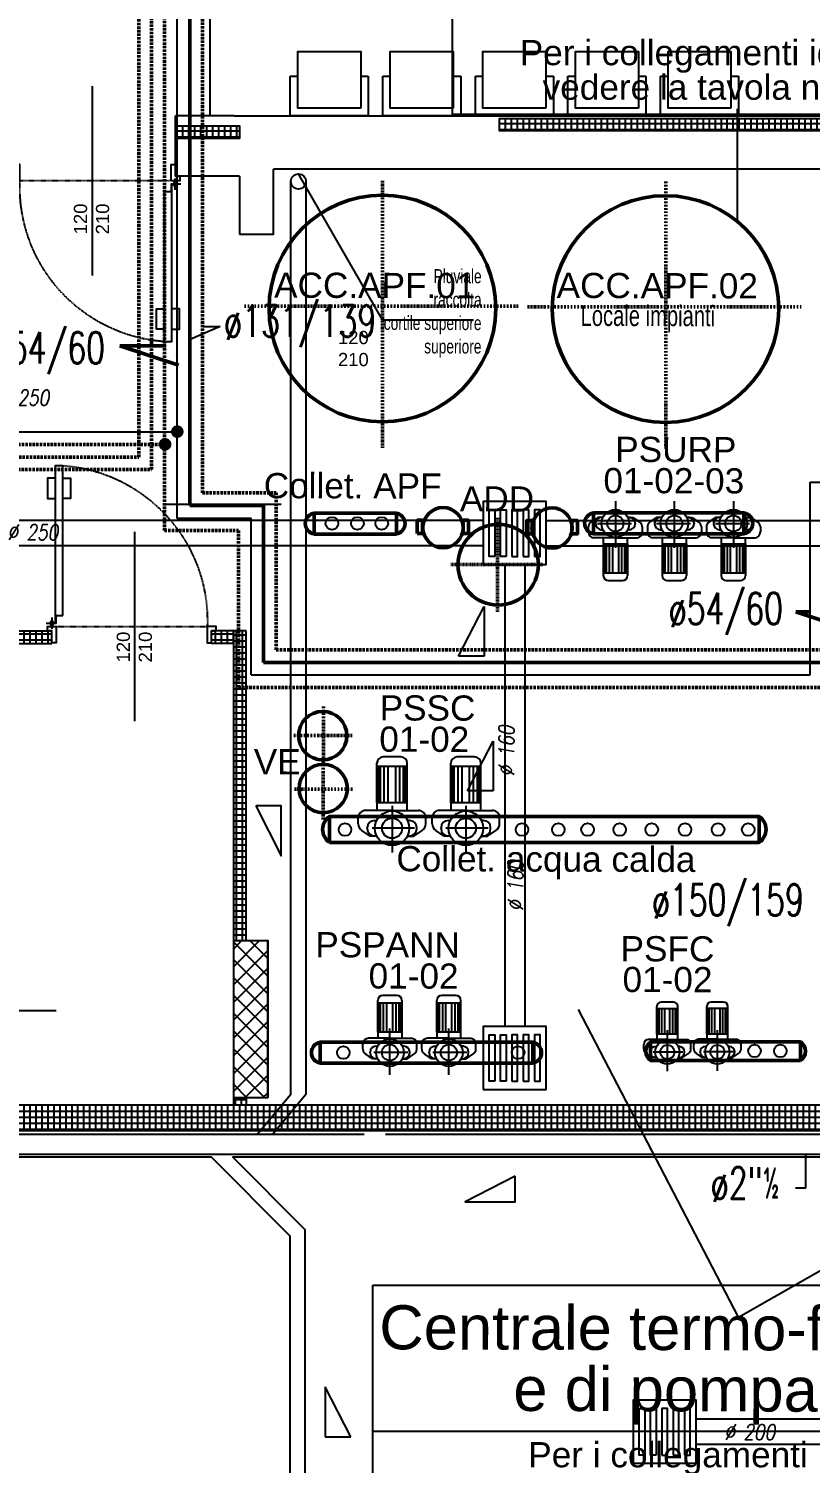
# Model space of a CAD drawing. Header units: millimetres. Extents: x -3782782348 to 131293, y -36553 to 57271.
# Drawn here: x 91542 to 92163, y 37061 to 38200 of the extents above; entities that cross this region are included whole.
import ezdxf

# ---------------------------------------------------------------- set-up
doc = ezdxf.new("R2010")
doc.units = ezdxf.units.MM
doc.header["$LTSCALE"] = 0.01
for name, pattern in [('ACAD_ISO02W100', [15, 12, -3]), ('CONTINOUS', [0]), ('DASHDOT', [25.4, 12.7, -6.35, 0, -6.35]), ('HIDDEN2', [4.7625, 3.175, -1.5875]), ('TRATTEGGIATA', [19.05, 12.7, -6.35])]:
    doc.linetypes.add(name, pattern=pattern)
for name, color, linetype in [('ESTRAZ', 2, 'Continuous'), ('IMP. IDRICO SANITARIO', 7, 'Continuous'), ('IMPIANTO', 7, 'Continuous'), ('X_LINEE SCARICO', 30, 'Continuous'), ('X_MURI', 8, 'Continuous'), ('X_quote serramenti interni', 251, 'CONTINOUS'), ('X_TESTI', 253, 'Continuous')]:
    doc.layers.add(name, color=color, linetype=linetype)
doc.layers.add('tubi_uta', color=253, linetype='Continuous', lineweight=50)
doc.styles.add('ARIAL', font='arial.ttf')
doc.styles.add('Max1', font='arial.ttf', dxfattribs={"height": 12})
doc.styles.add('nomi', font='arial.ttf')
doc.styles.add('QUOTE', font='simplex.shx', dxfattribs={"width": 0.7})
doc.styles.add('ROMANS', font='romans')
doc.styles.add('testo indicazioni', font='romans.shx', dxfattribs={"width": 0.8, "oblique": 10, "height": 17.5})

# ---------------------------------------------------------------- blocks, each defined once
blk = doc.blocks.new('porta 120 metallica')
blk.add_line((66, 71.6), (66, -78.7))
at = {"linetype": 'ByBlock'}
for p, q in [((-4.4, -6.2), (3.4, -6.2)), ((0.1, -10.8), (0.1, -1.7))]:
    blk.add_line(p, q, dxfattribs=at)
at = {"color": 5, "linetype": 'HIDDEN2'}
blk.add_line((3.5, -3.5), (123.5, -3.5), dxfattribs=at)
at = {"linetype": 'ByBlock'}
for points in [[(-3.5, 0), (-3.5, -3.5), (3.5, -3.5), (3.5, 9.5), (0, 9.5), (0, 0)], [(123.5, -3.5), (123.5, 9.5), (127, 9.5), (127, 0), (130.5, 0), (130.5, -3.5)], [(8.8, -12.3), (8.8, -131.2), (3.5, -131.2), (3.5, -131.2), (2.8, -131.2), (2.8, -6.2), (3.5, -6.2), (3.5, -12.3)]]:
    blk.add_lwpolyline(points, close=True, dxfattribs=at)
for points in [[(2.8, -121.4), (-3.3, -121.4), (-3.3, -105.1), (2.8, -105.1)], [(8.8, -121.4), (14.9, -121.4), (14.9, -105.1), (8.8, -105.1)]]:
    blk.add_lwpolyline(points, dxfattribs=at)
blk.add_circle((0.1, -6.2), 1.51, dxfattribs=at)
at = {"color": 5, "linetype": 'HIDDEN2'}
blk.add_arc((0, -8), 123.6, 274.0732, 2.0664, dxfattribs=at)

msp = doc.modelspace()

# ---------------------------------------------------------------- hatches: boundary and pattern name
at = {"layer": 'X_MURI', "ltscale": 4}
h = msp.add_hatch(dxfattribs=at)
h.set_pattern_fill('NET', color=256, scale=1.5, angle=180, style=0)
h.set_pattern_definition([(180, (87226.0016, 68360.865), (-6e-16, -4.7625), []), (270, (87226.0016, 68360.865), (4.7625, -9e-16), [])])
h.paths.add_polyline_path([(91658.7, 38113), (91658.7, 38123), (91709.6, 38123), (91709.6, 38113)])
h = msp.add_hatch(dxfattribs=at)
h.set_pattern_fill('NET', color=256, scale=1.5, style=0)
h.set_pattern_definition([(0, (96269.07, 7883.175), (0, 4.7625), []), (90, (96269.07, 7883.175), (-4.7625, 3e-16), [])])
h.paths.add_polyline_path([(92232.6, 38119), (92232.6, 38129), (91916.1, 38129), (91916.1, 38119)])
h = msp.add_hatch(dxfattribs=at)
h.set_pattern_fill('NET', color=256, scale=1.5, angle=-90, style=0)
h.set_pattern_definition([(270, (36879.271, 32052.34), (4.7625, -9e-16), []), (360, (36879.271, 32052.34), (1e-15, 4.7625), [])])
h.paths.add_polyline_path([(91560.5, 37712), (91560.5, 37722), (91110.1, 37722), (91110.1, 37712)])
h = msp.add_hatch(dxfattribs=at)
h.set_pattern_fill('NET', color=256, scale=1.5, angle=-90, style=0)
h.set_pattern_definition([(270, (36874.271, 32052.34), (4.7625, -9e-16), []), (360, (36874.271, 32052.34), (1e-15, 4.7625), [])])
h.paths.add_polyline_path([(91705, 37712), (91705, 37722), (91687.5, 37722), (91687.5, 37712)])
h = msp.add_hatch(dxfattribs=at)
h.set_pattern_fill('NET', color=256, scale=1.5, style=0)
h.set_pattern_definition([(0, (97374.677, -16754.634), (0, 4.7625), []), (90, (97374.677, -16754.634), (-4.7625, 3e-16), [])])
h.paths.add_polyline_path([(91715, 37722), (91705, 37722), (91705, 37476.2), (91715, 37476.2)])
h = msp.add_hatch(dxfattribs=at)
h.set_pattern_fill('_USER', color=256, scale=10, angle=45, style=0, double=1, pattern_type=0)
h.set_pattern_definition([(45, (139069.621, 4436.309), (-7.0710678, 7.0710678), []), (135, (139069.621, 4436.309), (-7.0710678, -7.0710678), [])])
h.paths.add_polyline_path([(91732, 37351.3), (91732, 37476.2), (91705, 37476.2), (91705, 37351.3)])
edge = h.paths.add_edge_path(flags=17)
edge.add_arc((93456.7, 37341.1), 32, 0, 360)
edge = h.paths.add_edge_path(flags=17)
edge.add_arc((93456.7, 37341.1), 32, 0, 360)
edge = h.paths.add_edge_path()
edge.add_line((93031, 37428.9), (93031, 37466.2))
edge.add_line((93031, 37466.2), (93058, 37466.2))
edge.add_line((93058, 37466.2), (93058, 37341.3))
edge.add_line((93058, 37341.3), (93031, 37341.3))
edge.add_line((93031, 37341.3), (93031, 37424.1))
h = msp.add_hatch(dxfattribs=at)
h.set_pattern_fill('NET', color=256, scale=1.5, style=0)
h.set_pattern_definition([(0, (139069.621, 4436.309), (0, 4.7625), []), (90, (139069.621, 4436.309), (-4.7625, 3e-16), [])])
h.paths.add_polyline_path([(91715, 37351.3), (91705, 37351.3), (91705, 37345.5), (91715, 37345.5)])
h = msp.add_hatch(dxfattribs=at)
h.set_pattern_fill('NET', color=256, scale=1.5, angle=180, style=0)
h.set_pattern_definition([(180, (96724.8174, -16956.5025), (-6e-16, -4.7625), []), (270, (96724.8174, -16956.5025), (4.7625, -9e-16), [])])
h.paths.add_polyline_path([(90274.6, 37147.6), (90274.6, 37127.7), (91075.1, 37127.7), (91075.1, 37325.5), (92359.1, 37325.5), (92359.1, 37345.5), (91055.1, 37345.5), (91055.1, 37147.6)])

# ---------------------------------------------------------------- linework, layer by layer
at = {"color": 1, "linetype": 'Continuous'}
for p, q in [((92105.2, 38045.7, 0), (92105.2, 38136.6, 0)), ((92008.2, 37825.2, 0), (92008.2, 37788.1, 0)), ((92055, 37825.2, 0), (92055, 37788.1, 0)), ((92101.9, 37825.2, 0), (92101.9, 37788.1, 0)), ((91986.7, 37804.6, 0), (91986.7, 37800.6, 0)), ((91994.3, 37812.2, 0), (91989.1, 37808.7, 0)), ((91992.5, 37807.6, 0), (91992.5, 37807.1, 0)), ((91993.9, 37807.3, 0), (92020.9, 37807.3, 0)), ((91998.3, 37812.2, 0), (91994.3, 37812.2, 0)), ((92018, 37812.2, 0), (92022, 37812.2, 0)), ((92022, 37812.2, 0), (92027.3, 37808.7, 0)), ((92023.9, 37807.6, 0), (92023.9, 37807.1, 0)), ((92029.6, 37804.6, 0), (92029.6, 37800.6, 0)), ((92033.6, 37804.6, 0), (92033.6, 37800.6, 0)), ((92041.2, 37812.2, 0), (92035.9, 37808.7, 0)), ((92039.3, 37807.6, 0), (92039.3, 37807.1, 0)), ((92040.8, 37807.3, 0), (92067.8, 37807.3, 0)), ((92045.2, 37812.2, 0), (92041.2, 37812.2, 0)), ((92064.8, 37812.2, 0), (92068.9, 37812.2, 0)), ((92068.9, 37812.2, 0), (92074.1, 37808.7, 0)), ((92070.7, 37807.6, 0), (92070.7, 37807.1, 0)), ((92076.5, 37804.6, 0), (92076.5, 37800.6, 0)), ((92080.5, 37804.6, 0), (92080.5, 37800.6, 0)), ((92088.1, 37812.2, 0), (92082.8, 37808.7, 0)), ((92086.2, 37807.6, 0), (92086.2, 37807.1, 0)), ((92087.7, 37807.3, 0), (92114.7, 37807.3, 0)), ((92092.1, 37812.2, 0), (92088.1, 37812.2, 0)), ((92111.8, 37812.2, 0), (92115.8, 37812.2, 0)), ((92115.8, 37812.2, 0), (92121, 37808.7, 0)), ((92117.6, 37807.6, 0), (92117.6, 37807.1, 0)), ((92123.4, 37804.6, 0), (92123.4, 37800.6, 0)), ((92008.2, 37795.9, 0), (91990.8, 37795.9, 0)), ((91997.2, 37802.4, 0), (91998.3, 37802.4, 0)), ((91998.6, 37795.9, 0), (91998.6, 37791.3, 0)), ((92008.2, 37795.9, 0), (92025.5, 37795.9, 0)), ((92017.8, 37791.3, 0), (92017.8, 37795.9, 0)), ((92019.2, 37802.4, 0), (92018, 37802.4, 0)), ((92055, 37795.9, 0), (92037.7, 37795.9, 0)), ((92044, 37802.4, 0), (92045.2, 37802.4, 0)), ((92045.4, 37795.9, 0), (92045.4, 37791.3, 0)), ((92055, 37795.9, 0), (92072.4, 37795.9, 0)), ((92064.6, 37791.3, 0), (92064.6, 37795.9, 0)), ((92066, 37802.4, 0), (92064.8, 37802.4, 0)), ((92101.9, 37795.9, 0), (92084.6, 37795.9, 0)), ((92090.9, 37802.4, 0), (92092.1, 37802.4, 0)), ((92092.3, 37795.9, 0), (92092.3, 37791.3, 0)), ((92101.9, 37795.9, 0), (92119.3, 37795.9, 0)), ((92111.5, 37791.3, 0), (92111.5, 37795.9, 0)), ((92113, 37802.4, 0), (92111.8, 37802.4, 0)), ((91998.6, 37791.3, 0), (91998.6, 37768.1, 0)), ((91998.6, 37791.3, 0), (92017.8, 37791.3, 0)), ((91999.5, 37791.3, 0), (91999.5, 37768.1, 0)), ((92000.8, 37791.3, 0), (92000.8, 37768.1, 0)), ((92003.3, 37791.3, 0), (92003.3, 37768.1, 0)), ((92005.8, 37791.3, 0), (92005.8, 37768.1, 0)), ((92010.6, 37791.3, 0), (92010.6, 37768.1, 0)), ((92013.1, 37791.3, 0), (92013.1, 37768.1, 0)), ((92015.5, 37791.3, 0), (92015.5, 37768.1, 0)), ((92016.8, 37791.3, 0), (92016.8, 37768.1, 0)), ((92017.8, 37791.3, 0), (92017.8, 37768.1, 0)), ((92045.4, 37791.3, 0), (92045.4, 37768.1, 0)), ((92045.4, 37791.3, 0), (92064.6, 37791.3, 0)), ((92046.4, 37791.3, 0), (92046.4, 37768.1, 0)), ((92047.6, 37791.3, 0), (92047.6, 37768.1, 0)), ((92050.1, 37791.3, 0), (92050.1, 37768.1, 0)), ((92052.6, 37791.3, 0), (92052.6, 37768.1, 0)), ((92057.4, 37791.3, 0), (92057.4, 37768.1, 0)), ((92059.9, 37791.3, 0), (92059.9, 37768.1, 0)), ((92062.4, 37791.3, 0), (92062.4, 37768.1, 0)), ((92063.6, 37791.3, 0), (92063.6, 37768.1, 0)), ((92064.6, 37791.3, 0), (92064.6, 37768.1, 0)), ((92092.3, 37791.3, 0), (92092.3, 37768.1, 0)), ((92092.3, 37791.3, 0), (92111.5, 37791.3, 0)), ((92093.3, 37791.3, 0), (92093.3, 37768.1, 0)), ((92094.6, 37791.3, 0), (92094.6, 37768.1, 0)), ((92097, 37791.3, 0), (92097, 37768.1, 0)), ((92099.5, 37791.3, 0), (92099.5, 37768.1, 0)), ((92104.3, 37791.3, 0), (92104.3, 37768.1, 0)), ((92106.8, 37791.3, 0), (92106.8, 37768.1, 0)), ((92109.3, 37791.3, 0), (92109.3, 37768.1, 0)), ((92110.6, 37791.3, 0), (92110.6, 37768.1, 0)), ((92111.5, 37791.3, 0), (92111.5, 37768.1, 0)), ((91998.6, 37768.1, 0), (91998.6, 37766, 0)), ((91998.6, 37768.1, 0), (92017.8, 37768.1, 0)), ((92002.6, 37762, 0), (92013.8, 37762, 0)), ((92017.8, 37768.1, 0), (92017.8, 37766, 0)), ((92045.4, 37768.1, 0), (92045.4, 37766, 0)), ((92045.4, 37768.1, 0), (92064.6, 37768.1, 0)), ((92049.4, 37762, 0), (92060.6, 37762, 0)), ((92064.6, 37768.1, 0), (92064.6, 37766, 0)), ((92092.3, 37768.1, 0), (92092.3, 37766, 0)), ((92092.3, 37768.1, 0), (92111.5, 37768.1, 0)), ((92096.3, 37762, 0), (92107.5, 37762, 0)), ((92111.5, 37768.1, 0), (92111.5, 37766, 0)), ((91837.8, 37622, 0), (91823.8, 37622, 0)), ((91896.4, 37622, 0), (91882.5, 37622, 0)), ((91818.8, 37614.5, 0), (91818.8, 37617, 0)), ((91818.8, 37585.5, 0), (91818.8, 37614.5, 0)), ((91842.8, 37614.5, 0), (91818.8, 37614.5, 0)), ((91820, 37585.5, 0), (91820, 37614.5, 0)), ((91821.6, 37585.5, 0), (91821.6, 37614.5, 0)), ((91824.6, 37585.5, 0), (91824.6, 37614.5, 0)), ((91827.8, 37585.5, 0), (91827.8, 37614.5, 0)), ((91833.8, 37585.5, 0), (91833.8, 37614.5, 0)), ((91836.9, 37585.5, 0), (91836.9, 37614.5, 0)), ((91840, 37585.5, 0), (91840, 37614.5, 0)), ((91841.6, 37585.5, 0), (91841.6, 37614.5, 0)), ((91842.8, 37614.5, 0), (91842.8, 37617, 0)), ((91842.8, 37585.5, 0), (91842.8, 37614.5, 0)), ((91877.4, 37614.5, 0), (91877.4, 37617, 0)), ((91877.4, 37585.5, 0), (91877.4, 37614.5, 0)), ((91901.4, 37614.5, 0), (91877.4, 37614.5, 0)), ((91878.6, 37585.5, 0), (91878.6, 37614.5, 0)), ((91880.2, 37585.5, 0), (91880.2, 37614.5, 0)), ((91883.3, 37585.5, 0), (91883.3, 37614.5, 0)), ((91886.4, 37585.5, 0), (91886.4, 37614.5, 0)), ((91892.4, 37585.5, 0), (91892.4, 37614.5, 0)), ((91895.6, 37585.5, 0), (91895.6, 37614.5, 0)), ((91898.6, 37585.5, 0), (91898.6, 37614.5, 0)), ((91900.2, 37585.5, 0), (91900.2, 37614.5, 0)), ((91901.4, 37614.5, 0), (91901.4, 37617, 0)), ((91901.4, 37585.5, 0), (91901.4, 37614.5, 0)), ((91830.8, 37579.6, 0), (91809.1, 37579.6, 0)), ((91818.8, 37585.5, 0), (91818.8, 37579.6, 0)), ((91842.8, 37585.5, 0), (91818.8, 37585.5, 0)), ((91830.8, 37583.2, 0), (91830.8, 37546.2, 0)), ((91830.8, 37579.6, 0), (91852.5, 37579.6, 0)), ((91842.8, 37579.6, 0), (91842.8, 37585.5, 0)), ((91889.4, 37579.6, 0), (91867.8, 37579.6, 0)), ((91877.4, 37585.5, 0), (91877.4, 37579.6, 0)), ((91901.4, 37585.5, 0), (91877.4, 37585.5, 0)), ((91889.4, 37583.2, 0), (91889.4, 37546.2, 0)), ((91889.4, 37579.6, 0), (91911.1, 37579.6, 0)), ((91901.4, 37579.6, 0), (91901.4, 37585.5, 0)), ((91804, 37568.8, 0), (91804, 37573.8, 0)), ((91811.1, 37565.1, 0), (91811.1, 37565.7, 0)), ((91848.6, 37565.4, 0), (91814.9, 37565.4, 0)), ((91817, 37571.5, 0), (91818.5, 37571.5, 0)), ((91844.6, 37571.5, 0), (91843.1, 37571.5, 0)), ((91850.4, 37565.1, 0), (91850.4, 37565.7, 0)), ((91857.6, 37568.8, 0), (91857.6, 37573.8, 0)), ((91862.6, 37568.8, 0), (91862.6, 37573.8, 0)), ((91869.8, 37565.1, 0), (91869.8, 37565.7, 0)), ((91907.2, 37565.4, 0), (91873.5, 37565.4, 0)), ((91875.6, 37571.5, 0), (91877.1, 37571.5, 0)), ((91903.2, 37571.5, 0), (91901.7, 37571.5, 0)), ((91909.1, 37565.1, 0), (91909.1, 37565.7, 0)), ((91916.2, 37568.8, 0), (91916.2, 37573.8, 0)), ((91813.5, 37559.2, 0), (91806.9, 37563.7, 0)), ((91818.5, 37559.2, 0), (91813.5, 37559.2, 0)), ((91843.1, 37559.2, 0), (91848.1, 37559.2, 0)), ((91848.1, 37559.2, 0), (91854.6, 37563.7, 0)), ((91872.1, 37559.2, 0), (91865.6, 37563.7, 0)), ((91877.1, 37559.2, 0), (91872.1, 37559.2, 0)), ((91901.7, 37559.2, 0), (91906.7, 37559.2, 0)), ((91906.7, 37559.2, 0), (91913.3, 37563.7, 0)), ((91819.5, 37426.6, 0), (91819.5, 37428.6, 0)), ((91834.6, 37432.6, 0), (91823.5, 37432.6, 0)), ((91838.7, 37426.6, 0), (91838.7, 37428.6, 0)), ((91866.3, 37426.6, 0), (91866.3, 37428.6, 0)), ((91881.5, 37432.6, 0), (91870.3, 37432.6, 0)), ((91885.5, 37426.6, 0), (91885.5, 37428.6, 0)), ((91819.5, 37403.4, 0), (91819.5, 37426.6, 0)), ((91838.7, 37426.6, 0), (91819.5, 37426.6, 0)), ((91820.4, 37403.4, 0), (91820.4, 37426.6, 0)), ((91821.7, 37403.4, 0), (91821.7, 37426.6, 0)), ((91824.1, 37403.4, 0), (91824.1, 37426.6, 0)), ((91826.7, 37403.4, 0), (91826.7, 37426.6, 0)), ((91831.5, 37403.4, 0), (91831.5, 37426.6, 0)), ((91834, 37403.4, 0), (91834, 37426.6, 0)), ((91836.4, 37403.4, 0), (91836.4, 37426.6, 0)), ((91837.7, 37403.4, 0), (91837.7, 37426.6, 0)), ((91838.7, 37403.4, 0), (91838.7, 37426.6, 0)), ((91866.3, 37403.4, 0), (91866.3, 37426.6, 0)), ((91885.5, 37426.6, 0), (91866.3, 37426.6, 0)), ((91867.3, 37403.4, 0), (91867.3, 37426.6, 0)), ((91868.5, 37403.4, 0), (91868.5, 37426.6, 0)), ((91871, 37403.4, 0), (91871, 37426.6, 0)), ((91873.5, 37403.4, 0), (91873.5, 37426.6, 0)), ((91878.3, 37403.4, 0), (91878.3, 37426.6, 0)), ((91880.8, 37403.4, 0), (91880.8, 37426.6, 0)), ((91883.3, 37403.4, 0), (91883.3, 37426.6, 0)), ((91884.5, 37403.4, 0), (91884.5, 37426.6, 0)), ((91885.5, 37403.4, 0), (91885.5, 37426.6, 0)), ((92106, 37177.3, 0), (91978.8, 37421.4)), ((92041.1, 37422.1, 0), (92041.1, 37423.8, 0)), ((92041.1, 37401.8, 0), (92041.1, 37422.1, 0)), ((92057.9, 37422.1, 0), (92041.1, 37422.1, 0)), ((92041.9, 37401.8, 0), (92041.9, 37422.1, 0)), ((92043, 37401.8, 0), (92043, 37422.1, 0)), ((92054.3, 37427.4, 0), (92044.6, 37427.4, 0)), ((92045.2, 37401.8, 0), (92045.2, 37422.1, 0)), ((92047.4, 37401.8, 0), (92047.4, 37422.1, 0)), ((92051.5, 37401.8, 0), (92051.5, 37422.1, 0)), ((92053.8, 37401.8, 0), (92053.8, 37422.1, 0)), ((92055.9, 37401.8, 0), (92055.9, 37422.1, 0)), ((92057, 37401.8, 0), (92057, 37422.1, 0)), ((92057.9, 37422.1, 0), (92057.9, 37423.8, 0)), ((92057.9, 37401.8, 0), (92057.9, 37422.1, 0)), ((92080.8, 37422.2, 0), (92080.8, 37423.9, 0)), ((92080.8, 37401.9, 0), (92080.8, 37422.2, 0)), ((92097.6, 37422.2, 0), (92080.8, 37422.2, 0)), ((92081.7, 37401.9, 0), (92081.7, 37422.2, 0)), ((92082.8, 37401.9, 0), (92082.8, 37422.2, 0)), ((92094.1, 37427.4, 0), (92084.3, 37427.4, 0)), ((92084.9, 37401.9, 0), (92084.9, 37422.2, 0)), ((92087.1, 37401.9, 0), (92087.1, 37422.2, 0)), ((92091.3, 37401.9, 0), (92091.3, 37422.2, 0)), ((92093.5, 37401.9, 0), (92093.5, 37422.2, 0)), ((92095.7, 37401.9, 0), (92095.7, 37422.2, 0)), ((92096.8, 37401.9, 0), (92096.8, 37422.2, 0)), ((92097.6, 37422.2, 0), (92097.6, 37423.9, 0)), ((92097.6, 37401.9, 0), (92097.6, 37422.2, 0)), ((91829.1, 37369.5, 0), (91829.1, 37406.5, 0)), ((91875.9, 37369.5, 0), (91875.9, 37406.5, 0)), ((92106, 37177.3, 0), (92525.2, 37416.4, 0)), ((91807.6, 37390, 0), (91807.6, 37394, 0)), ((91829.1, 37398.7, 0), (91811.7, 37398.7, 0)), ((91819.5, 37403.4, 0), (91819.5, 37398.7, 0)), ((91838.7, 37403.4, 0), (91819.5, 37403.4, 0)), ((91829.1, 37398.7, 0), (91846.4, 37398.7, 0)), ((91838.7, 37398.7, 0), (91838.7, 37403.4, 0)), ((91850.5, 37390, 0), (91850.5, 37394, 0)), ((91854.5, 37390, 0), (91854.5, 37394, 0)), ((91875.9, 37398.7, 0), (91858.6, 37398.7, 0)), ((91866.3, 37403.4, 0), (91866.3, 37398.7, 0)), ((91885.5, 37403.4, 0), (91866.3, 37403.4, 0)), ((91875.9, 37398.7, 0), (91893.2, 37398.7, 0)), ((91885.5, 37398.7, 0), (91885.5, 37403.4, 0)), ((91897.3, 37390, 0), (91897.3, 37394, 0)), ((92049.5, 37397.7, 0), (92034.3, 37397.7, 0)), ((92041.1, 37401.8, 0), (92041.1, 37397.7, 0)), ((92057.9, 37401.8, 0), (92041.1, 37401.8, 0)), ((92049.5, 37372.6, 0), (92049.5, 37405, 0)), ((92049.5, 37397.7, 0), (92064.6, 37397.7, 0)), ((92057.9, 37397.7, 0), (92057.9, 37401.8, 0)), ((92089.2, 37397.8, 0), (92074, 37397.8, 0)), ((92080.8, 37401.9, 0), (92080.8, 37397.8, 0)), ((92097.6, 37401.9, 0), (92080.8, 37401.9, 0)), ((92089.2, 37372.7, 0), (92089.2, 37405.1, 0)), ((92089.2, 37397.8, 0), (92104.4, 37397.8, 0)), ((92097.6, 37397.8, 0), (92097.6, 37401.9, 0)), ((91815.2, 37382.4, 0), (91810, 37386, 0)), ((91813.3, 37387.1, 0), (91813.3, 37387.6, 0)), ((91843.3, 37387.3, 0), (91816.3, 37387.3, 0)), ((91818, 37392.3, 0), (91819.2, 37392.3, 0)), ((91840.1, 37392.3, 0), (91838.9, 37392.3, 0)), ((91842.9, 37382.4, 0), (91848.2, 37386, 0)), ((91844.8, 37387.1, 0), (91844.8, 37387.6, 0)), ((91862.1, 37382.4, 0), (91856.8, 37386, 0)), ((91860.2, 37387.1, 0), (91860.2, 37387.6, 0)), ((91890.1, 37387.3, 0), (91863.2, 37387.3, 0)), ((91864.9, 37392.3, 0), (91866.1, 37392.3, 0)), ((91886.9, 37392.3, 0), (91885.7, 37392.3, 0)), ((91889.7, 37382.4, 0), (91895, 37386, 0)), ((91891.6, 37387.1, 0), (91891.6, 37387.6, 0)), ((92030.7, 37390.1, 0), (92030.7, 37393.6, 0)), ((92037.3, 37383.4, 0), (92032.7, 37386.5, 0)), ((92035.7, 37387.5, 0), (92035.7, 37387.9, 0)), ((92040.9, 37383.4, 0), (92037.3, 37383.4, 0)), ((92061.9, 37387.7, 0), (92038.3, 37387.7, 0)), ((92039.8, 37392, 0), (92040.9, 37392, 0)), ((92059.1, 37392, 0), (92058.1, 37392, 0)), ((92058.1, 37383.4, 0), (92061.6, 37383.4, 0)), ((92061.6, 37383.4, 0), (92066.2, 37386.5, 0)), ((92063.2, 37387.5, 0), (92063.2, 37387.9, 0)), ((92068.2, 37390.1, 0), (92068.2, 37393.6, 0)), ((92070.5, 37390.2, 0), (92070.5, 37393.7, 0)), ((92077.1, 37383.5, 0), (92072.5, 37386.6, 0)), ((92075.5, 37387.6, 0), (92075.5, 37388, 0)), ((92080.6, 37383.5, 0), (92077.1, 37383.5, 0)), ((92101.7, 37387.8, 0), (92078.1, 37387.8, 0)), ((92079.6, 37392.1, 0), (92080.6, 37392.1, 0)), ((92098.9, 37392.1, 0), (92097.8, 37392.1, 0)), ((92097.8, 37383.5, 0), (92101.3, 37383.5, 0)), ((92101.3, 37383.5, 0), (92105.9, 37386.6, 0)), ((92103, 37387.6, 0), (92103, 37388, 0)), ((92108, 37390.2, 0), (92108, 37393.7, 0)), ((91819.2, 37382.4, 0), (91815.2, 37382.4, 0)), ((91838.9, 37382.4, 0), (91842.9, 37382.4, 0)), ((91866.1, 37382.4, 0), (91862.1, 37382.4, 0)), ((91885.7, 37382.4, 0), (91889.7, 37382.4, 0)), ((92159.5, 37279.6), (92159.5, 37307.1)), ((92159.5, 37279.6), (92151.2, 37279.6)), ((91814.9, 37086.6, 0), (92374.5, 37086.6, 0))]:
    msp.add_line(p, q, dxfattribs=at)
at = {"color": 1}
for p, q in [((91694.2, 37963.8, 0), (91670.4, 37953.4, 0)), ((91680.4, 37963.8, 0), (91694.2, 37963.8, 0))]:
    msp.add_line(p, q, dxfattribs=at)
at = {"color": 1, "linetype": 'Continuous', "elevation": 0}
for points in [[(91878.8, 38310.5), (92328.3, 38310.5), (92328.3, 38132.2), (91878.8, 38132.2)], [(91815.5, 37202.5), (92374.1, 37202.5), (92374.1, 37022.1), (91815.5, 37022.1)]]:
    msp.add_lwpolyline(points, close=True, dxfattribs=at)
at = {"color": 1, "linetype": 'Continuous'}
for centre, radius in [((92008.2, 37807.3, 0), 11), ((92055, 37807.3, 0), 11), ((92101.9, 37807.3, 0), 11), ((91783, 37807.4, 0), 5), ((91803.3, 37807.4, 0), 5), ((91822.6, 37807.4, 0), 5), ((92008.2, 37807.3, 0), 6.4), ((92055, 37807.3, 0), 6.4), ((92101.9, 37807.3, 0), 6.4), ((91830.8, 37565.4, 0), 13.7), ((91889.4, 37565.4, 0), 13.7), ((91793.4, 37564.3, 0), 5), ((91830.8, 37565.4, 0), 8), ((91889.4, 37565.4, 0), 8), ((91934, 37564.3, 0), 5), ((91962.9, 37564.3, 0), 5), ((91986.1, 37564.3, 0), 5), ((92011.6, 37564.3, 0), 5), ((92037.1, 37564.3, 0), 5), ((92063.5, 37564.3, 0), 5), ((92089.8, 37564.3, 0), 5), ((92113.7, 37564.3, 0), 5), ((91829.1, 37387.3, 0), 11), ((91875.9, 37387.3, 0), 11), ((92049.5, 37387.7, 0), 9.62), ((92089.2, 37387.8, 0), 9.62), ((91792.1, 37387.3, 0), 5), ((91829.1, 37387.3, 0), 6.4), ((91875.9, 37387.3, 0), 6.4), ((91930.9, 37387.3, 0), 5), ((92049.5, 37387.7, 0), 5.6), ((92089.2, 37387.8, 0), 5.6), ((92118.7, 37388.6, 0), 5), ((92139.2, 37388.6, 0), 5)]:
    msp.add_circle(centre, radius, dxfattribs=at)
for centre, radius, start, end in [((91991.4, 37804.6, 0), 4.69, 119.9722, 180), ((91997.2, 37807.6, 0), 4.69, 90, 180), ((91997.2, 37807.1, 0), 4.69, 180, 270), ((92019.2, 37807.6, 0), 4.69, 0, 90), ((92019.2, 37807.1, 0), 4.69, 270, 0), ((92024.9, 37804.6, 0), 4.69, 0, 60.0278), ((92038.3, 37804.6, 0), 4.69, 119.9722, 180), ((92044, 37807.6, 0), 4.69, 90, 180), ((92044, 37807.1, 0), 4.69, 180, 270), ((92066, 37807.6, 0), 4.69, 0, 90), ((92066, 37807.1, 0), 4.69, 270, 0), ((92071.8, 37804.6, 0), 4.69, 0, 60.0278), ((92085.2, 37804.6, 0), 4.69, 119.9722, 180), ((92090.9, 37807.6, 0), 4.69, 90, 180), ((92090.9, 37807.1, 0), 4.69, 180, 270), ((92113, 37807.6, 0), 4.69, 0, 90), ((92113, 37807.1, 0), 4.69, 270, 0), ((92118.7, 37804.6, 0), 4.69, 0, 60.0278), ((91991.4, 37800.6, 0), 4.69, 180, 270), ((92024.9, 37800.6, 0), 4.69, 270, 0), ((92038.3, 37800.6, 0), 4.69, 180, 270), ((92071.8, 37800.6, 0), 4.69, 270, 0), ((92085.2, 37800.6, 0), 4.69, 180, 270), ((92118.7, 37800.6, 0), 4.69, 270, 0), ((92002.6, 37766, 0), 4.02, 180, 270), ((92013.8, 37766, 0), 4.02, 270, 0), ((92049.4, 37766, 0), 4.02, 180, 270), ((92060.6, 37766, 0), 4.02, 270, 0), ((92096.3, 37766, 0), 4.02, 180, 270), ((92107.5, 37766, 0), 4.02, 270, 0), ((91823.8, 37617, 0), 5.02, 90, 180), ((91837.8, 37617, 0), 5.02, 0, 90), ((91882.5, 37617, 0), 5.02, 90, 180), ((91896.4, 37617, 0), 5.02, 0, 90), ((91809.8, 37573.8, 0), 5.86, 90, 180), ((91851.7, 37573.8, 0), 5.86, 0, 90), ((91868.5, 37573.8, 0), 5.86, 90, 180), ((91910.4, 37573.8, 0), 5.86, 0, 90), ((91809.8, 37568.8, 0), 5.86, 180, 240.0278), ((91817, 37565.7, 0), 5.86, 90, 180), ((91817, 37565.1, 0), 5.86, 180, 270), ((91844.6, 37565.7, 0), 5.86, 0, 90), ((91844.6, 37565.1, 0), 5.86, 270, 0), ((91851.7, 37568.8, 0), 5.86, 299.9722, 0), ((91868.5, 37568.8, 0), 5.86, 180, 240.0278), ((91875.6, 37565.7, 0), 5.86, 90, 180), ((91875.6, 37565.1, 0), 5.86, 180, 270), ((91903.2, 37565.7, 0), 5.86, 0, 90), ((91903.2, 37565.1, 0), 5.86, 270, 0), ((91910.4, 37568.8, 0), 5.86, 299.9722, 0), ((91823.5, 37428.6, 0), 4.02, 90, 180), ((91834.6, 37428.6, 0), 4.02, 0, 90), ((91870.3, 37428.6, 0), 4.02, 90, 180), ((91881.5, 37428.6, 0), 4.02, 0, 90), ((92044.6, 37423.8, 0), 3.51, 90, 180), ((92054.3, 37423.8, 0), 3.51, 0, 90), ((92084.3, 37423.9, 0), 3.51, 90, 180), ((92094.1, 37423.9, 0), 3.51, 0, 90), ((91812.3, 37394, 0), 4.69, 90, 180), ((91845.8, 37394, 0), 4.69, 0, 90), ((91859.1, 37394, 0), 4.69, 90, 180), ((91892.7, 37394, 0), 4.69, 0, 90), ((92034.8, 37393.6, 0), 4.1, 90, 180), ((92064.1, 37393.6, 0), 4.1, 0, 90), ((92074.6, 37393.7, 0), 4.1, 90, 180), ((92103.9, 37393.7, 0), 4.1, 0, 90), ((91812.3, 37390, 0), 4.69, 180, 240.0278), ((91818, 37387.6, 0), 4.69, 90, 180), ((91818, 37387.1, 0), 4.69, 180, 270), ((91840.1, 37387.6, 0), 4.69, 0, 90), ((91840.1, 37387.1, 0), 4.69, 270, 0), ((91845.8, 37390, 0), 4.69, 299.9722, 0), ((91859.1, 37390, 0), 4.69, 180, 240.0278), ((91864.9, 37387.6, 0), 4.69, 90, 180), ((91864.9, 37387.1, 0), 4.69, 180, 270), ((91886.9, 37387.6, 0), 4.69, 0, 90), ((91886.9, 37387.1, 0), 4.69, 270, 0), ((91892.7, 37390, 0), 4.69, 299.9722, 0), ((92034.8, 37390.1, 0), 4.1, 180, 240.0278), ((92039.8, 37387.9, 0), 4.1, 90, 180), ((92039.8, 37387.5, 0), 4.1, 180, 270), ((92059.1, 37387.9, 0), 4.1, 0, 90), ((92059.1, 37387.5, 0), 4.1, 270, 0), ((92064.1, 37390.1, 0), 4.1, 299.9722, 0), ((92074.6, 37390.2, 0), 4.1, 180, 240.0278), ((92079.6, 37388, 0), 4.1, 90, 180), ((92079.6, 37387.6, 0), 4.1, 180, 270), ((92098.9, 37388, 0), 4.1, 0, 90), ((92098.9, 37387.6, 0), 4.1, 270, 0), ((92103.9, 37390.2, 0), 4.1, 299.9722, 0)]:
    msp.add_arc(centre, radius, start, end, dxfattribs=at)
at = {"layer": 'IMP. IDRICO SANITARIO', "color": 5}
msp.add_line((91097.6, 37306.7), (92487.8, 37306.7), dxfattribs=at)
at = {"layer": 'IMPIANTO', "color": 30, "linetype": 'Continuous'}
for p, q in [((91660.1, 37811.3, 0), (91660.1, 38636.7, 0)), ((91311.7, 37880.1, 0), (91660.1, 37880.1, 0)), ((92163, 37840.2, 0), (92389.2, 37840.2, 0)), ((92163, 37687.1, 0), (92163, 37840.2, 0)), ((91660.2, 37811.7, 0), (91718.8, 37811.7, 0)), ((91718.8, 37687.1, 0), (91718.8, 37811.7, 0)), ((91718.8, 37687.1, 0), (92163, 37687.1, 0))]:
    msp.add_line(p, q, dxfattribs=at)
at = {"layer": 'tubi_uta', "color": 6, "linetype": 'TRATTEGGIATA', "ltscale": 15}
for p, q in [((91629.7, 37860.1, 0), (91629.7, 38636.9, 0)), ((91639.7, 37850.1, 0), (91639.7, 38636.8, 0)), ((91680.1, 37831.7, 0), (91680.1, 38636.7, 0)), ((91110.8, 37850.1, 0), (91639.7, 37850.1, 0)), ((91125.8, 37860.1, 0), (91629.7, 37860.1, 0)), ((91680.1, 37831.7, 0), (91738.8, 37831.7, 0)), ((91738.8, 37707.1, 0), (91738.8, 37831.7, 0)), ((91738.8, 37707.1, 0), (92183.6, 37707.1, 0))]:
    msp.add_line(p, q, dxfattribs=at)
at = {"layer": 'tubi_uta', "color": 30, "linetype": 'TRATTEGGIATA', "ltscale": 15}
for p, q in [((91650.1, 37801.7, 0), (91650.1, 38636.8, 0)), ((91296.7, 37870.1, 0), (91650.1, 37870.1, 0)), ((91650.1, 37801.7, 0), (91708.8, 37801.7, 0)), ((91708.8, 37677.1, 0), (91708.8, 37801.7, 0)), ((91708.8, 37677.1, 0), (92173, 37677.1, 0))]:
    msp.add_line(p, q, dxfattribs=at)
at = {"layer": 'tubi_uta', "color": 6}
for p, q in [((91670.1, 37821.7, 0), (91670.1, 38636.8, 0)), ((91670.1, 37821.7, 0), (91728.8, 37821.7, 0)), ((91728.8, 37697.1, 0), (91728.8, 37821.7, 0)), ((91728.8, 37697.1, 0), (92193.6, 37697.1, 0))]:
    msp.add_line(p, q, dxfattribs=at)
at = {"layer": 'tubi_uta', "color": 1, "linetype": 'DASHDOT', "ltscale": 10}
for p, q in [((91823.3, 38079.4), (91823.3, 37867.4)), ((92048.2, 38078.9), (92048.2, 37866.9)), ((91713.5, 37979.8), (91930.9, 37979.8)), ((91938.4, 37979.4), (92155.9, 37979.4)), ((91776.3, 37615.8, 0), (91776.3, 37662.3, 0)), ((91752.9, 37639.1, 0), (91799.4, 37639.1, 0)), ((91776, 37572.4, 0), (91776, 37619.8, 0)), ((91753.3, 37596.5, 0), (91799.7, 37596.5, 0))]:
    msp.add_line(p, q, dxfattribs=at)
at = {"layer": 'tubi_uta', "color": 1}
for p, q in [((91614.6, 37948.4, 0), (91651.1, 37948.4, 0)), ((91614.6, 37948.4, 0), (91661.1, 37933.1, 0)), ((92163.5, 37737.3, 0), (92151.6, 37737.3, 0)), ((92151.6, 37737.3, 0), (92173.2, 37730.1, 0))]:
    msp.add_line(p, q, dxfattribs=at)
at = {"layer": 'tubi_uta', "color": 1, "linetype": 'DASHDOT'}
for p, q in [((91914.6, 37737.3, 0), (91914.6, 37812, 0)), ((91950.5, 37774.8, 0), (91877.3, 37774.8, 0))]:
    msp.add_line(p, q, dxfattribs=at)
at = {"layer": 'tubi_uta', "color": 1, "const_width": 4.99, "elevation": 0}
for points in [[(91662.7, 37880.3, 1), (91657.7, 37880.3, 1)], [(91653, 37870.2, 1), (91648, 37870.2, 1)]]:
    msp.add_lwpolyline(points, format="xyb", close=True, dxfattribs=at)
at = {"layer": 'tubi_uta', "color": 7, "ltscale": 0.01, "elevation": 0}
for points in [[(91834.2, 37799), (91768.9, 37799), (91768.9, 37815.5), (91834.2, 37815.5)], [(91990.8, 37815.7), (92110.3, 37815.7), (92110.3, 37799.2), (91990.8, 37799.2)], [(91781.1, 37554.2), (91781.1, 37574.7), (92122.5, 37574.7), (92122.5, 37554.2)], [(91942.5, 37378.9), (91773.7, 37378.9), (91773.7, 37395.5), (91942.5, 37395.5)], [(92155.3, 37380.9), (92036.1, 37380.9), (92036.1, 37395.8), (92155.3, 37395.8)]]:
    msp.add_lwpolyline(points, close=True, dxfattribs=at)
at = {"layer": 'tubi_uta', "color": 7, "elevation": 0}
for points in [[(91850.8, 37799.3), (91855.1, 37799.3), (91855.1, 37809.9), (91850.8, 37809.9)], [(91887.2, 37799.3), (91891.5, 37799.3), (91891.5, 37809.9), (91887.2, 37809.9)], [(91937.8, 37799.1), (91942.1, 37799.1), (91942.1, 37809.6), (91937.8, 37809.6)], [(91973.7, 37799.1), (91978, 37799.1), (91978, 37809.6), (91973.7, 37809.6)]]:
    msp.add_lwpolyline(points, close=True, dxfattribs=at)
at = {"layer": 'tubi_uta', "color": 7, "ltscale": 0.01}
for centre, radius in [((91823.1, 37978), 90), ((92048, 37977.6), 90), ((91871.3, 37804, 0), 16), ((91957.9, 37803.8, 0), 16), ((91915.1, 37774.6, 0), 32), ((91775.7, 37638.9, 0), 19.2), ((91776.1, 37596.9, 0), 19.2)]:
    msp.add_circle(centre, radius, dxfattribs=at)
for centre, radius, start, end in [((91770.2, 37807.3, 0), 8.36, 99.2405, 260.7595), ((91832.8, 37807.3, 0), 8.36, 279.2405, 80.7595), ((91992.1, 37807.5, 0), 8.36, 99.2405, 260.7595), ((92109, 37807.5, 0), 8.36, 279.2405, 80.7595), ((91787.8, 37564.5, 0), 12.2, 123.5389, 236.4611), ((92115.7, 37564.5, 0), 12.2, 303.5389, 56.4611), ((91775.1, 37387.2, 0), 8.36, 99.2405, 260.7595), ((91941.2, 37387.2, 0), 8.36, 279.2405, 80.7595), ((92041.2, 37388.3, 0), 8.94, 123.7944, 236.2056), ((92150.3, 37388.3, 0), 8.94, 303.7944, 56.2056)]:
    msp.add_arc(centre, radius, start, end, dxfattribs=at)
at = {"layer": 'X_LINEE SCARICO', "linetype": 'ACAD_ISO02W100', "ltscale": 4}
msp.add_line((91903.9, 37701.9, 0), (91883.6, 37701.9, 0), dxfattribs=at)
at = {"layer": 'X_MURI', "ltscale": 4}
for p, q in [((91686.1, 38491, 0), (91686.1, 38131, 0)), ((91749.9, 38162.6, 0), (91755.9, 38162.6, 0)), ((91805.9, 38162.6, 0), (91811.9, 38162.6, 0)), ((91823.4, 38162.6, 0), (91829.4, 38162.6, 0)), ((91879.4, 38162.6, 0), (91885.4, 38162.6, 0)), ((91897, 38162.6, 0), (91903, 38162.6, 0)), ((91953, 38162.6, 0), (91959, 38162.6, 0)), ((91970.5, 38162.6, 0), (91976.5, 38162.6, 0)), ((92026.5, 38162.6, 0), (92032.5, 38162.6, 0)), ((92044, 38162.6, 0), (92050, 38162.6, 0)), ((92100, 38162.6, 0), (92106, 38162.6, 0)), ((91690, 38131, 0), (91658.7, 38131, 0)), ((91658.7, 38083, 0), (91658.7, 38131, 0)), ((91705.5, 38131, 0), (91690, 38131, 0)), ((91709.6, 38083, 0), (91658.7, 38083, 0)), ((91823.2, 37969, 0), (91756.4, 38084.9, 0)), ((91823.2, 37969, 0), (91895.4, 37969, 0)), ((91742.6, 37822.3), (91648.9, 37822.3)), ((91903.3, 37809.7), (91376.5, 37809.7)), ((91953.3, 37809.7), (92724.5, 37809.7, 0)), ((91903.3, 37789.7), (91376.5, 37789.7)), ((91953.3, 37789.7), (92724.5, 37789.7, 0)), ((91920.3, 37774.7), (91920.3, 37408)), ((91936.3, 37774.7), (91936.3, 37408)), ((91883.6, 37701.9, 0), (91903.9, 37741.5, 0)), ((91903.9, 37741.5, 0), (91903.9, 37701.9, 0)), ((91110.1, 37722, 0), (91560.5, 37722, 0)), ((91110.1, 37722, 0), (91560.5, 37722, 0)), ((91712, 37722, 0), (91687.5, 37722, 0)), ((91715, 37722, 0), (91687.5, 37722, 0)), ((91705, 37476.2, 0), (91705, 37722, 0)), ((91715, 37476.2, 0), (91715, 37722, 0)), ((91110.1, 37712, 0), (91560.5, 37712, 0)), ((91705, 37712, 0), (91687.5, 37712, 0)), ((91705, 37476.2, 0), (91705, 37712, 0)), ((91890.7, 37595), (91911.1, 37634.6)), ((91911.1, 37634.6), (91911.1, 37595)), ((91911.1, 37595), (91890.7, 37595)), ((91732, 37351.3, 0), (91732, 37476.2, 0)), ((91564, 37420.3), (91456.8, 37420.3)), ((91705, 37345.5, 0), (91705, 37351.3, 0)), ((91715, 37351.3), (91715, 37345.5)), ((91750.4, 37353.9, 0), (91724, 37322.5)), ((91762.4, 37353.9, 0), (91736, 37322.5, 0)), ((91798, 37082.3), (91777.7, 37122)), ((91777.7, 37122), (91777.7, 37082.3)), ((94472.8, 37096.2, 0), (92072.3, 37096.2, 0)), ((91777.7, 37082.3), (91798, 37082.3)), ((94472.8, 37076.2, 0), (92072.3, 37076.2, 0))]:
    msp.add_line(p, q, dxfattribs=at)
for points in [[(90453.9, 39932.7), (90453.9, 39664.6), (90343.9, 39561.7), (90345.1, 38829.5), (90164.9, 38749.2), (90164.9, 37900.8), (90292.5, 37747.2), (90877.2, 37747.2), (91110.9, 37747.2), (91171.1, 37689.8), (91171.1, 37385.9), (91231.8, 37304.5), (91687, 37304.5)], [(90471.9, 39932.7), (90471.9, 39657.7), (90361.9, 39554.9), (90363.1, 38818.1), (90182.9, 38737.8), (90182.9, 37907.3), (90301, 37765.2), (90877.2, 37765.2), (91118.1, 37765.2), (91189.1, 37697.5), (91189.1, 37391.9), (91240.8, 37322.5), (91808.6, 37322.5)], [(91709.6, 38037), (91712, 38037)], [(91825.6, 37322.5), (92229.7, 37322.5)], [(91704, 37304.5), (92235.9, 37304.5)]]:
    msp.add_lwpolyline(points, dxfattribs=at)
at = {"layer": 'X_MURI', "ltscale": 4, "elevation": 0}
for points in [[(91805.9, 38137), (91755.9, 38137), (91755.9, 38182), (91805.9, 38182)], [(91879.4, 38137), (91829.4, 38137), (91829.4, 38182), (91879.4, 38182)], [(91953, 38137), (91903, 38137), (91903, 38182), (91953, 38182)], [(92026.5, 38137), (91976.5, 38137), (91976.5, 38182), (92026.5, 38182)], [(92100, 38137), (92050, 38137), (92050, 38182), (92100, 38182)], [(92022.3, 37061.2), (92072.3, 37061.2), (92072.3, 37111.2), (92022.3, 37111.2)], [(92031.6, 37067.7), (92027.1, 37067.7), (92027.1, 37104.7), (92031.6, 37104.7)], [(92040.6, 37067.7), (92036.1, 37067.7), (92036.1, 37104.7), (92040.6, 37104.7)], [(92045.1, 37067.7), (92049.6, 37067.7), (92049.6, 37104.7), (92045.1, 37104.7)], [(92054.1, 37067.7), (92058.6, 37067.7), (92058.6, 37104.7), (92054.1, 37104.7)], [(92063.1, 37067.7), (92067.6, 37067.7), (92067.6, 37104.7), (92063.1, 37104.7)]]:
    msp.add_lwpolyline(points, close=True, dxfattribs=at)
for points in [[(91811.9, 38162.6), (91811.9, 38131), (91749.9, 38131), (91749.9, 38162.6)], [(91885.4, 38162.6), (91885.4, 38131), (91823.4, 38131), (91823.4, 38162.6)], [(91959, 38162.6), (91959, 38131), (91897, 38131), (91897, 38162.6)], [(92032.5, 38162.6), (92032.5, 38131), (91970.5, 38131), (91970.5, 38162.6)], [(92106, 38162.6), (92106, 38131), (92044, 38131), (92044, 38162.6)], [(91658.7, 38113), (91658.7, 38113), (91658.7, 38123), (91709.6, 38123), (91709.6, 38113), (91658.7, 38113)], [(91705.5, 38131), (92375.5, 38131)], [(92232.6, 38119), (91916.1, 38119), (91916.1, 38129), (92232.6, 38129)], [(91736.6, 38089), (92359.1, 38089)], [(91709.6, 38083), (91709.6, 38037)], [(91712, 38037), (91736.6, 38037), (91736.6, 38088.6)], [(91750.4, 37353.9), (91750.4, 38078.9)], [(91762.4, 38078.9), (91762.4, 37353.9)], [(91732, 37351.3), (91705, 37351.3), (91705, 37476.2), (91732, 37476.2), (91732, 37351.3)], [(92359.1, 37345.5), (91065.1, 37345.5)], [(90274.6, 37127.7), (91075.1, 37127.7), (91075.1, 37325.5), (92359.1, 37325.5)], [(91749.9, 36803.2), (91749.9, 37241.6), (91687, 37304.5)], [(91761.9, 36803.2), (91761.9, 37246.6), (91704, 37304.5)]]:
    msp.add_lwpolyline(points, dxfattribs=at)
at = {"layer": 'X_MURI', "ltscale": 4}
for points in [[(91903.3, 37774.7), (91953.3, 37774.7), (91953.3, 37824.7), (91903.3, 37824.7)], [(91912.5, 37781.2), (91908, 37781.2), (91908, 37818.2), (91912.5, 37818.2)], [(91921.5, 37781.2), (91917, 37781.2), (91917, 37818.2), (91921.5, 37818.2)], [(91926, 37781.2), (91930.5, 37781.2), (91930.5, 37818.2), (91926, 37818.2)], [(91935, 37781.2), (91939.5, 37781.2), (91939.5, 37818.2), (91935, 37818.2)], [(91944, 37781.2), (91948.5, 37781.2), (91948.5, 37818.2), (91944, 37818.2)], [(91722.5, 37583.2), (91742.8, 37543.5), (91742.8, 37583.2)], [(91903.3, 37358), (91953.3, 37358), (91953.3, 37408), (91903.3, 37408)], [(91912.5, 37364.5), (91908, 37364.5), (91908, 37401.5), (91912.5, 37401.5)], [(91921.5, 37364.5), (91917, 37364.5), (91917, 37401.5), (91921.5, 37401.5)], [(91926, 37364.5), (91930.5, 37364.5), (91930.5, 37401.5), (91926, 37401.5)], [(91935, 37364.5), (91939.5, 37364.5), (91939.5, 37401.5), (91935, 37401.5)], [(91944, 37364.5), (91948.5, 37364.5), (91948.5, 37401.5), (91944, 37401.5)], [(91928.7, 37289.1), (91889, 37268.8), (91928.7, 37268.8)]]:
    msp.add_lwpolyline(points, close=True, dxfattribs=at)
msp.add_circle((91756.4, 38078.9, 0), 6, dxfattribs=at)

# ---------------------------------------------------------------- block references
at = {"layer": 'X_MURI', "ltscale": 4, "xscale": -1}
for p, rotation in [((91472.5, 38165, 0), 270), ((91560.5, 37722, 0), 180)]:
    msp.add_blockref('porta 120 metallica', p, dxfattribs=dict(at, rotation=rotation))
msp.add_blockref('porta 120 metallica', (91658.7, 38083, 0), dxfattribs=at)

# ---------------------------------------------------------------- texts
at = {"layer": 'ESTRAZ', "color": 3, "style": 'ROMANS', "width": 0.7}
for s, p in [('ø131/139', (91697.4, 37955.6, 0)), ('ø54/60', (91512.1, 37934.3, 0)), ('ø54/60', (92050.6, 37727.4, 0)), ('ø150/159', (92037.2, 37496.1, 0)), ('ø2"½', (92084, 37271.2, 0))]:
    msp.add_text(s, height=25, dxfattribs=at).set_placement(p)
at = {"layer": 'tubi_uta', "color": 3, "style": 'Max1'}
for s, p in [('Per i collegamenti idraulici ', (91932.2, 38171.2, 0)), ('vedere la tavola n°10/T', (91950.4, 38143.8, 0)), ('Per i collegamenti idraulici ', (91939, 37058, 0))]:
    msp.add_text(s, height=20, dxfattribs=at).set_placement(p)
at = {"layer": 'X_LINEE SCARICO', "insert": (91558.4, 37901.1, 0), "char_height": 12.25, "width": 163.159, "attachment_point": 9, "rotation": 359.8509, "style": 'testo indicazioni'}
msp.add_mtext('{\\Fromans|c238;%%C }250', dxfattribs=at)
at = {"layer": 'X_MURI', "ltscale": 4, "attachment_point": 9}
for s, insert, char_height, width, rotation, style in [('{\\fArial|b0|i0|c0|p34;\\H10.9x;Pluviale\\Praccolta\\Pcortile superiore\\Psuperiore}', (91901.8, 37938.9, 0), 1.024, 218.702, 359.8509, 'QUOTE'), ('{\\fArial|b0|i0|c0|p34;\\H0.8x;Locale impianti }', (92087.4, 37959), 20.48, 332.978, 359.8509, 'QUOTE'), ('{\\Fromans|c238;%%C }250', (91565.6, 37794.2, 0), 12.25, 163.159, 359.8509, 'testo indicazioni'), ('{\\Fromans|c238;%%C }160', (91927.8, 37646.9), 12.25, 163.159, 89.8509, 'testo indicazioni'), ('{\\Fromans|c238;%%C }160', (91935, 37540, 0), 12.25, 163.159, 89.8509, 'testo indicazioni'), ('{\\Fromans|c238;%%C }200', (92135.1, 37079.8, 0), 12.25, 163.159, 359.8509, 'testo indicazioni')]:
    msp.add_mtext(s, dxfattribs=dict(at, insert=insert, char_height=char_height, width=width, rotation=rotation, style=style))
at = {"layer": 'X_quote serramenti interni', "char_height": 10.5, "width": 105, "attachment_point": 4, "style": 'nomi'}
for insert, rotation in [((91592.1, 38036.9, 0), 89.9521), ((91787.8, 37946.2), 359.9521), ((91626.1, 37697, 0), 89.9521)]:
    msp.add_mtext('120\\P\\pxql;210', dxfattribs=dict(at, insert=insert, rotation=rotation))
at = {"layer": 'X_TESTI', "color": 7, "linetype": 'Continuous', "style": 'ARIAL'}
for s, p in [('Centrale termo-frigorifera ', (91820.6, 37151.7, 0)), ('e di pompaggio', (91927.1, 37102.8, 0))]:
    msp.add_text(s, height=35, rotation=359.8509, dxfattribs=at).set_placement(p)
at = {"layer": 'X_TESTI', "color": 7, "char_height": 20, "width": 709.711, "attachment_point": 9, "rotation": 359.8509, "line_spacing_factor": 0.8, "style": 'ARIAL'}
for s, insert in [('ACC.APF.01', (91897, 37985.9, 0)), ('ACC.APF.02', (92121.4, 37985.7, 0)), ('PSURP', (92104.3, 37855.7, 0)), ('01-02-03', (92110.5, 37830.9, 0)), ('Collet. APF', (91870.1, 37826.8, 0)), ('ADD', (91943.6, 37816.8, 0)), ('PSSC', (91897, 37650.5, 0)), ('01-02', (91892.1, 37625.7, 0)), ('VE', (91758.2, 37608.2, 0)), ('Collet. acqua calda', (92071.8, 37524.6, 0)), ('PSPANN', (91884.7, 37462.4, 0)), ('PSFC\\P', (92086.8, 37459.3, 0)), ('01-02', (91883.6, 37437.7, 0)), ('01-02\\P', (92085.3, 37434.9, 0))]:
    msp.add_mtext(s, dxfattribs=dict(at, insert=insert))

doc.saveas('drawing.dxf')
